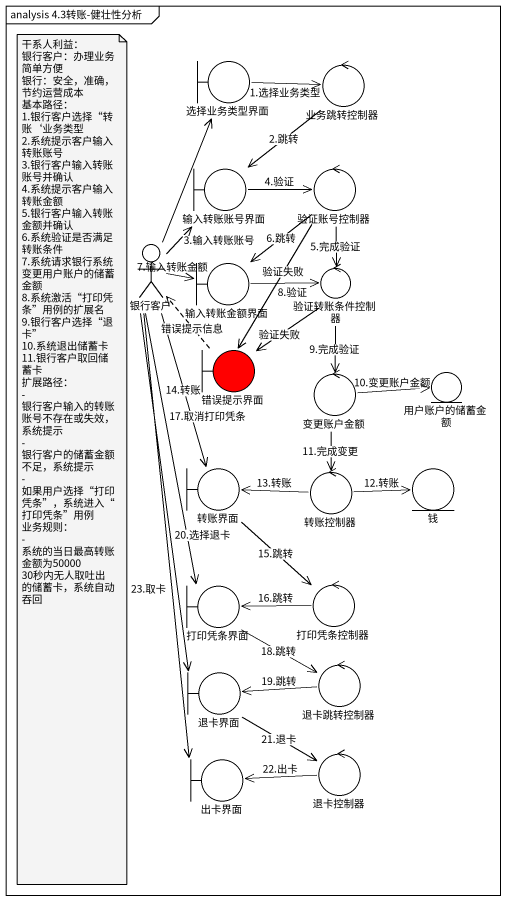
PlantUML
@startuml
mainframe analysis 4.3转账-健壮性分析
boundary 选择业务类型界面
control 业务跳转控制器
boundary 输入转账账号界面
control 验证账号控制器
actor 银行客户
boundary 输入转账金额界面
control 验证转账条件控制器
boundary 错误提示界面 #FF0000
control 变更账户金额
entity 用户账户的储蓄金额
boundary 转账界面
control 转账控制器
entity 钱
boundary 打印凭条界面
control 打印凭条控制器
boundary 退卡界面
control 退卡跳转控制器
boundary 出卡界面
control 退卡控制器
选择业务类型界面 -right-> 业务跳转控制器 : 1.选择业务类型
业务跳转控制器 --> 输入转账账号界面 : 2.跳转
输入转账账号界面 -right-> 验证账号控制器 : 4.验证
验证账号控制器 --> 输入转账金额界面 : 6.跳转
验证账号控制器 --> 验证转账条件控制器 : 5.完成验证
验证账号控制器 --> 错误提示界面 : 验证失败
银行客户 -up-> 选择业务类型界面
银行客户 -up-> 输入转账账号界面 : 3.输入转账账号
银行客户 -right-> 输入转账金额界面 : 7.输入转账金额
银行客户 --> 转账界面 : 14.转账
银行客户 --> 打印凭条界面 : 17.取消打印凭条
银行客户 --> 退卡界面 : 20.选择退卡
银行客户 --> 出卡界面 : 23.取卡
输入转账金额界面 -right-> 验证转账条件控制器 : 8.验证
验证转账条件控制器 --> 错误提示界面 : 验证失败
验证转账条件控制器 --> 变更账户金额 : 9.完成验证
错误提示界面 .up.> 银行客户 : 错误提示信息
变更账户金额 -right-> 用户账户的储蓄金额 : 10.变更账户金额
变更账户金额 --> 转账控制器 : 11.完成变更
转账界面 --> 打印凭条控制器 : 15.跳转
转账控制器 -left-> 转账界面 : 13.转账
转账控制器 -right-> 钱 : 12.转账
打印凭条界面 --> 退卡跳转控制器 : 18.跳转
打印凭条控制器 -left-> 打印凭条界面 : 16.跳转
退卡界面 --> 退卡控制器 : 21.退卡
退卡跳转控制器 -left-> 退卡界面 : 19.跳转
退卡控制器 -left-> 出卡界面 : 22.出卡
note as N1
  干系人利益：
  银行客户：办理业务简单方便
  银行：安全，准确，节约运营成本
  基本路径：
  1.银行客户选择“转账‘业务类型
  2.系统提示客户输入转账账号
  3.银行客户输入转账账号并确认
  4.系统提示客户输入转账金额
  5.银行客户输入转账金额并确认
  6.系统验证是否满足转账条件
  7.系统请求银行系统变更用户账户的储蓄金额
  8.系统激活“打印凭条”用例的扩展名
  9.银行客户选择“退卡”
  10.系统退出储蓄卡
  11.银行客户取回储蓄卡
  扩展路径：
  - 银行客户输入的转账账号不存在或失效，系统提示
  - 银行客户的储蓄金额不足，系统提示
  - 如果用户选择“打印凭条”，系统进入“打印凭条”用例
  业务规则：
  - 系统的当日最高转账金额为50000
  30秒内无人取吐出的储蓄卡，系统自动吞回
end note
@enduml
